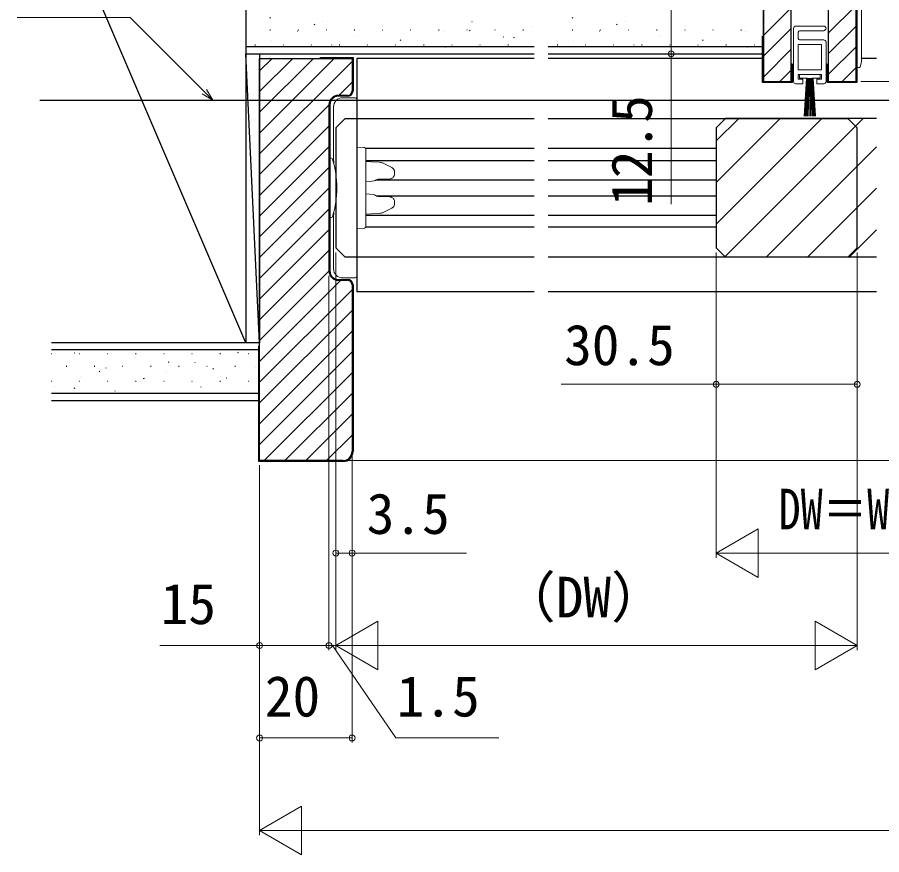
# Model space of a CAD drawing. Units: millimetres, scale not verified. Extents: x -525 to 525, y -783 to 779.
# Drawn here: x -79.8 to 107.1, y 103.3 to 284.4 of the extents above; entities that cross this region are included whole.
import ezdxf
from ezdxf.enums import TextEntityAlignment as Align

# ---------------------------------------------------------------- set-up
doc = ezdxf.new("R2010")
doc.units = ezdxf.units.MM
doc.header["$LTSCALE"] = 4
for name, color, linetype in [('0-5_YKK_12', 2, 'Continuous'), ('0-A_YSS_K', 3, 'Continuous'), ('0-B_YSS_KE', 3, 'Continuous')]:
    doc.layers.add(name, color=color, linetype=linetype)
doc.layers.add('0-6_YKK_13', color=4, linetype='Continuous', lineweight=18)
doc.layers.add('0-8_YKK_D', color=6, linetype='Continuous', lineweight=18)
doc.styles.add('ＭＳ ゴシック', font='')
doc.styles.get('ＭＳ ゴシック').set_extended_font_data('MS Gothic')

msp = doc.modelspace()

# ---------------------------------------------------------------- linework, layer by layer
at = {"layer": '0-5_YKK_12'}
for p, q in [((-6.403, 275.546), (-6.403, 225.046)), ((31.986, 275.546), (-6.403, 275.546)), ((81.597, 275.546), (34.986, 275.546)), ((106.021, 275.546), (102.797, 275.546)), ((-74.903, 266.546), (447.097, 266.546)), ((-8.903, 262.546), (-10.903, 260.546)), ((-8.903, 262.546), (31.986, 262.546)), ((34.986, 262.546), (99.847, 262.546)), ((71.347, 260.546), (73.347, 262.546)), ((71.347, 257.685), (76.208, 262.546)), ((71.347, 248.705), (85.189, 262.546)), ((71.347, 239.724), (94.169, 262.546)), ((73.248, 232.645), (103.149, 262.546)), ((106.021, 262.546), (73.347, 262.546)), ((99.847, 262.546), (101.847, 260.546)), ((-10.903, 260.546), (-10.903, 234.546)), ((71.347, 260.546), (71.347, 234.546)), ((101.847, 234.546), (101.847, 260.546)), ((82.129, 232.546), (106.021, 256.438)), ((31.986, 256.046), (-4.422, 256.046)), ((71.347, 256.046), (34.986, 256.046)), ((-4.403, 253.446), (31.986, 253.446)), ((34.986, 253.446), (71.347, 253.446)), ((-2.19, 249.246), (31.986, 249.246)), ((34.986, 249.246), (71.347, 249.246)), ((91.11, 232.546), (106.021, 247.458)), ((-2.188, 245.846), (31.986, 245.846)), ((34.986, 245.846), (71.347, 245.846)), ((-4.403, 241.646), (31.986, 241.646)), ((34.986, 241.646), (71.347, 241.646)), ((31.986, 239.046), (-4.422, 239.046)), ((71.347, 239.046), (34.986, 239.046)), ((100.09, 232.546), (106.021, 238.478)), ((-8.903, 232.546), (-10.903, 234.546)), ((73.347, 232.546), (71.347, 234.546)), ((101.847, 234.546), (99.847, 232.546)), ((31.986, 232.546), (-8.903, 232.546)), ((99.847, 232.546), (34.986, 232.546)), ((106.021, 232.546), (73.347, 232.546)), ((31.986, 225.046), (-6.403, 225.046)), ((106.021, 225.046), (34.986, 225.046))]:
    msp.add_line(p, q, dxfattribs=at)
at = {"layer": '0-6_YKK_13'}
for p, q in [((101.797, 273.546), (101.797, 287.546)), ((102.797, 286.04), (102.797, 275.053)), ((94.597, 282.546), (88.597, 282.546)), ((88.097, 282.046), (88.097, 270.546)), ((89.097, 279.846), (89.097, 281.246)), ((89.397, 281.546), (94.597, 281.546)), ((94.597, 279.546), (89.397, 279.546)), ((95.097, 270.546), (95.097, 279.046)), ((89.097, 278.546), (89.097, 273.046)), ((94.097, 278.546), (89.097, 278.546)), ((94.097, 273.046), (94.097, 278.546)), ((102.797, 275.053), (102.797, 274.796)), ((89.097, 273.046), (94.097, 273.046)), ((102.178, 273.546), (101.797, 273.546)), ((102.797, 274.796), (102.464, 273.755)), ((-6.403, 266.747), (-6.403, 266.714)), ((-6.403, 266.714), (-6.403, 228.379)), ((-4.403, 255.243), (-4.403, 255.942)), ((-4.403, 239.85), (-4.403, 255.243)), ((-12.203, 253.946), (-11.923, 253.946)), ((-12.203, 253.946), (-12.203, 241.146)), ((-11.403, 253.503), (-11.381, 253.284)), ((-11.381, 252.837), (-11.381, 253.284)), ((-3.273, 253.178), (-4.403, 253.247)), ((-1.446, 253.066), (-3.273, 253.178)), ((-0.658, 252.858), (1.177, 251.922)), ((1.76, 251.085), (1.76, 250.449)), ((-1.776, 249.393), (0.449, 249.431)), ((0.449, 245.662), (-1.774, 245.701)), ((1.177, 243.171), (-0.658, 242.235)), ((1.76, 244.644), (1.76, 244.008)), ((-11.381, 241.809), (-11.403, 241.59)), ((-11.381, 241.809), (-11.381, 242.255)), ((-4.403, 241.847), (-3.273, 241.916)), ((-3.273, 241.916), (-1.446, 242.028)), ((-11.923, 241.146), (-12.203, 241.146)), ((-6.403, 239.745), (-6.403, 238.747)), ((-4.403, 239.151), (-4.403, 239.85)), ((-6.403, 238.747), (-4.685, 238.852)), ((-6.403, 228.379), (-6.403, 228.347))]:
    msp.add_line(p, q, dxfattribs=at)
for points in [[(88.597, 270.046), (90.097, 270.046), (90.097, 271.046), (89.097, 271.046), (89.097, 272.046), (94.097, 272.046), (94.097, 271.046), (93.097, 271.046), (93.097, 270.046), (94.597, 270.046)], [(93.847, 272.046), (89.347, 272.046), (89.347, 271.246), (90.847, 271.246), (90.347, 263.046)], [(90.947, 271.246), (90.987, 271.246), (90.559, 263.046)], [(91.087, 271.246), (91.127, 271.246), (90.771, 263.046)], [(91.227, 271.246), (91.267, 271.246), (90.982, 263.046)], [(91.367, 271.246), (91.407, 271.246), (91.194, 263.046)], [(91.507, 271.246), (91.547, 271.246), (91.421, 263.046)], [(91.773, 263.046), (91.647, 271.246), (91.687, 271.246)], [(92, 263.046), (91.787, 271.246), (91.827, 271.246)], [(92.212, 263.046), (91.927, 271.246), (91.967, 271.246)], [(92.424, 263.046), (92.067, 271.246), (92.107, 271.246)], [(92.635, 263.046), (92.207, 271.246), (92.247, 271.246)], [(92.847, 263.046), (92.347, 271.246), (93.847, 271.246), (93.847, 272.046)], [(-9.403, 267.047), (-9.403, 267.047), (-6.703, 267.047)], [(-11.403, 253.503), (-11.403, 265.047), (-11.403, 265.047)], [(-4.685, 256.242), (-6.403, 256.347), (-6.403, 255.349), (-6.403, 253.039), (-6.403, 242.054), (-6.403, 239.745)], [(-1.446, 253.066), (-1.284, 253.05), (-1.124, 253.022), (-0.966, 252.981), (-0.81, 252.927), (-0.658, 252.858)], [(1.177, 251.922), (1.276, 251.867), (1.37, 251.802), (1.46, 251.728), (1.542, 251.643), (1.614, 251.548), (1.675, 251.443), (1.721, 251.329), (1.75, 251.209), (1.76, 251.085)], [(-2.662, 249.035), (-3.532, 248.937), (-4.402, 248.831)], [(-1.766, 249.396), (-1.966, 249.332), (-2.164, 249.257), (-2.358, 249.171), (-2.548, 249.072)], [(1.76, 250.449), (1.747, 250.309), (1.71, 250.173), (1.652, 250.047), (1.577, 249.933), (1.488, 249.832), (1.389, 249.744), (1.282, 249.668), (1.171, 249.605), (1.055, 249.552), (0.937, 249.51), (0.816, 249.477), (0.695, 249.453), (0.572, 249.438), (0.449, 249.431)], [(-4.403, 246.263), (-3.532, 246.157), (-2.661, 246.059)], [(-2.548, 246.021), (-2.358, 245.922), (-2.164, 245.836), (-1.966, 245.761), (-1.766, 245.698)], [(0.449, 245.662), (0.581, 245.655), (0.713, 245.637), (0.844, 245.61), (0.973, 245.572), (1.1, 245.522), (1.223, 245.461), (1.34, 245.386), (1.451, 245.297), (1.55, 245.193), (1.636, 245.074), (1.702, 244.94), (1.745, 244.795), (1.76, 244.644)], [(1.76, 244.008), (1.75, 243.884), (1.721, 243.764), (1.675, 243.65), (1.614, 243.545), (1.542, 243.45), (1.46, 243.366), (1.37, 243.291), (1.276, 243.227), (1.177, 243.171)], [(-11.403, 230.047), (-11.403, 230.047), (-11.403, 241.59)], [(-0.658, 242.235), (-0.81, 242.166), (-0.966, 242.113), (-1.124, 242.072), (-1.284, 242.043), (-1.446, 242.028)], [(-6.703, 228.047), (-9.403, 228.047), (-9.403, 228.047)]]:
    msp.add_lwpolyline(points, dxfattribs=at)
for centre, radius, start, end in [((88.597, 282.046), 0.5, 90, 180), ((94.597, 282.046), 0.5, 270, 90), ((89.397, 281.246), 0.3, 90, 180), ((89.397, 279.846), 0.3, 180, 270), ((94.597, 279.046), 0.5, 0, 90), ((102.178, 273.846), 0.3, 270, 342.25533), ((88.597, 270.546), 0.5, 180, 270), ((94.597, 270.546), 0.5, 270, 0), ((-9.403, 265.047), 2, 90.00218, 179.99782), ((-6.703, 266.747), 0.3, 5.11015, 90), ((-4.703, 255.942), 0.3, 0, 86.5), ((-11.923, 253.646), 0.3, 17.1558, 90), ((-31.683, 247.546), 20.98, 342.8442, 17.1558), ((-2.695, 249.334), 0.3, 276.36916, 299.27728), ((-2.695, 245.759), 0.3, 60.72272, 83.63084), ((-11.923, 241.446), 0.3, 270, 342.8442), ((-4.703, 239.151), 0.3, 273.5, 0), ((-9.403, 230.047), 2, 180.00218, 269.99782), ((-6.703, 228.347), 0.3, 270, 354.88985)]:
    msp.add_arc(centre, radius, start, end, dxfattribs=at)
for centre, major_axis, start_param, end_param in [((-6.703, 266.749), (-0.212, 0.214), 3.9269908, 4.0161798), ((-6.703, 228.344), (0.212, 0.214), 5.4085981, 5.4977871)]:
    msp.add_ellipse(centre, major_axis=major_axis, ratio=0.991311, start_param=start_param, end_param=end_param, dxfattribs=at)
at = {"layer": '0-8_YKK_D'}
for p, q in [((102.597, 270.546), (122.597, 270.546)), ((102.597, 270.546), (122.597, 270.546)), ((-10.903, 233.546), (-10.903, 147.546)), ((-10.903, 233.546), (-10.903, 147.546)), ((-10.903, 233.546), (-10.903, 167.546)), ((71.347, 233.546), (71.347, 167.546)), ((71.347, 233.546), (71.347, 204.046)), ((101.847, 233.546), (101.847, 147.546)), ((101.847, 233.546), (101.847, 204.046)), ((-12.403, 228.546), (-12.403, 147.546)), ((-12.403, 228.546), (-12.403, 147.546)), ((-7.403, 189.546), (-7.403, 127.546)), ((-7.403, 189.546), (-7.403, 167.546)), ((-27.403, 187.546), (-27.403, 107.546)), ((-27.403, 187.546), (-27.403, 147.546)), ((-27.403, 187.546), (-27.403, 127.546)), ((-8.403, 188.546), (122.597, 188.546)), ((-8.403, 188.546), (162.597, 188.546)), ((71.347, 168.546), (80.44, 173.796)), ((80.44, 163.296), (80.44, 173.796)), ((71.347, 168.546), (80.44, 163.296)), ((71.347, 168.546), (89.534, 168.546)), ((173.597, 168.546), (81.847, 168.546)), ((-10.903, 148.546), (-1.81, 153.796)), ((-1.81, 143.296), (-1.81, 153.796)), ((101.847, 148.546), (92.754, 153.796)), ((92.754, 153.796), (92.754, 143.296)), ((-12.403, 148.546), (-14.953, 148.546)), ((-12.403, 148.546), (-10.903, 148.546)), ((-12.403, 148.546), (-10.903, 148.546)), ((-10.903, 148.546), (-8.353, 148.546)), ((-10.903, 148.546), (-1.81, 143.296)), ((-10.903, 148.546), (7.284, 148.546)), ((91.347, 148.546), (-0.403, 148.546)), ((101.847, 148.546), (83.661, 148.546)), ((101.847, 148.546), (92.754, 143.296)), ((-7.403, 128.546), (-27.403, 128.546)), ((-27.403, 108.546), (-18.31, 113.796)), ((-18.31, 103.296), (-18.31, 113.796)), ((-27.403, 108.546), (-18.31, 103.296)), ((-27.403, 108.546), (-9.216, 108.546)), ((389.097, 108.546), (-16.903, 108.546))]:
    msp.add_line(p, q, dxfattribs=at)
for points in [[(61.597, 289.046), (61.597, 276.546), (61.597, 243.996)], [(-37.549, 266.546), (-39.352, 268.349), (-55.418, 284.416), (-79.81, 284.416)], [(-38.869, 268.832), (-37.549, 266.546), (-39.835, 267.866)], [(101.847, 205.046), (71.347, 205.046), (37.843, 205.046)], [(-10.903, 168.546), (-7.403, 168.546), (17.374, 168.546)], [(-12.403, 148.546), (-27.403, 148.546), (-48.968, 148.546)], [(-11.653, 148.546), (2.094, 128.546), (24.367, 128.546)]]:
    msp.add_lwpolyline(points, dxfattribs=at)
for centre in [(61.597, 276.546), (71.347, 205.046), (101.847, 205.046), (-10.903, 168.546), (-7.403, 168.546), (-27.403, 148.546), (-12.403, 148.546), (-12.403, 148.546), (-27.403, 128.546), (-7.403, 128.546)]:
    msp.add_circle(centre, 0.637, dxfattribs=at)
at = {"layer": '0-A_YSS_K'}
for p, q in [((-30.403, 319.046), (-30.403, 214.046)), ((-30.403, 214.046), (-72.403, 312.046)), ((81.597, 276.546), (81.597, 289.046)), ((81.597, 280.494), (87.597, 286.494)), ((95.597, 281.023), (101.597, 287.023)), ((-25.202, 284.285), (-25.036, 284.396)), ((40.186, 284.285), (40.353, 284.396)), ((-15.597, 282.808), (-15.43, 282.918)), ((-13.761, 283.434), (-13.743, 283.44)), ((-0.743, 282.362), (-0.724, 282.368)), ((18.516, 283.5), (18.535, 283.506)), ((31.534, 282.428), (31.553, 282.435)), ((49.792, 282.808), (49.958, 282.918)), ((51.627, 283.434), (51.646, 283.44)), ((64.646, 282.362), (64.665, 282.368)), ((95.597, 276.533), (101.597, 282.533)), ((-25.177, 281.716), (-25.077, 281.716)), ((-19.248, 281.491), (-19.229, 281.498)), ((-19.097, 281.716), (-18.997, 281.716)), ((-13.017, 281.716), (-12.917, 281.716)), ((-6.937, 281.716), (-6.837, 281.716)), ((-0.857, 281.716), (-0.757, 281.716)), ((5.223, 281.716), (5.323, 281.716)), ((11.303, 281.716), (11.403, 281.716)), ((12.276, 281.29), (12.294, 281.297)), ((17.383, 281.716), (17.483, 281.716)), ((17.98, 281.525), (18.147, 281.636)), ((23.463, 281.716), (23.563, 281.716)), ((29.543, 281.716), (29.643, 281.716)), ((40.212, 281.716), (40.312, 281.716)), ((46.141, 281.491), (46.16, 281.498)), ((46.292, 281.716), (46.392, 281.716)), ((52.372, 281.716), (52.472, 281.716)), ((58.452, 281.716), (58.552, 281.716)), ((64.532, 281.716), (64.632, 281.716)), ((70.612, 281.716), (70.712, 281.716)), ((76.692, 281.716), (76.792, 281.716)), ((77.664, 281.29), (77.683, 281.297)), ((81.597, 276.003), (87.597, 282.003)), ((-24.828, 279.515), (-24.809, 279.521)), ((-6.229, 280.419), (-6.21, 280.426)), ((2.996, 279.443), (3.163, 279.554)), ((6.789, 279.347), (6.808, 279.354)), ((25.294, 280.218), (25.313, 280.225)), ((27.586, 280.047), (27.752, 280.158)), ((40.561, 279.515), (40.58, 279.521)), ((59.16, 280.419), (59.179, 280.426)), ((68.385, 279.443), (68.552, 279.554)), ((72.178, 279.347), (72.197, 279.354)), ((31.986, 278.046), (-30.403, 278.046)), ((-28.407, 278.486), (-28.307, 278.486)), ((-22.327, 278.486), (-22.227, 278.486)), ((-16.247, 278.486), (-16.147, 278.486)), ((-11.809, 278.443), (-11.791, 278.45)), ((-10.167, 278.486), (-10.067, 278.486)), ((-4.087, 278.486), (-3.987, 278.486)), ((1.993, 278.486), (2.093, 278.486)), ((8.073, 278.486), (8.173, 278.486)), ((12.724, 278.046), (12.769, 278.076)), ((14.153, 278.486), (14.253, 278.486)), ((19.808, 278.275), (19.827, 278.282)), ((20.233, 278.486), (20.333, 278.486)), ((26.313, 278.486), (26.413, 278.486)), ((81.597, 278.046), (34.986, 278.046)), ((36.982, 278.486), (37.082, 278.486)), ((43.062, 278.486), (43.162, 278.486)), ((49.142, 278.486), (49.242, 278.486)), ((53.579, 278.443), (53.598, 278.45)), ((55.222, 278.486), (55.322, 278.486)), ((61.302, 278.486), (61.402, 278.486)), ((67.382, 278.486), (67.482, 278.486)), ((73.462, 278.486), (73.562, 278.486)), ((78.113, 278.046), (78.157, 278.076)), ((79.542, 278.486), (79.642, 278.486)), ((81.597, 271.513), (87.597, 277.513)), ((95.597, 272.043), (101.597, 278.043)), ((-30.403, 276.546), (31.986, 276.546)), ((-27.403, 214.046), (-30.403, 276.546)), ((-27.403, 276.546), (-27.403, 214.046)), ((-27.403, 272.864), (-24.72, 275.546)), ((-27.403, 268.373), (-20.23, 275.546)), ((-27.403, 263.883), (-15.74, 275.546)), ((-27.403, 259.393), (-11.25, 275.546)), ((-27.403, 254.903), (-7.403, 274.903)), ((34.986, 276.546), (81.597, 276.546)), ((85.12, 270.546), (87.597, 273.023)), ((98.59, 270.546), (101.597, 273.553)), ((-10.27, 267.546), (-7.403, 270.413)), ((-27.403, 250.413), (-12.403, 265.413)), ((-27.403, 245.923), (-12.403, 260.923)), ((-27.403, 241.433), (-12.403, 256.433)), ((-27.403, 236.943), (-12.403, 251.943)), ((-27.403, 232.452), (-12.403, 247.452)), ((-27.403, 227.962), (-12.403, 242.962)), ((-27.403, 223.472), (-12.403, 238.472)), ((-27.403, 218.982), (-12.403, 233.982)), ((-27.403, 214.492), (-12.402, 229.493)), ((-27.403, 210.002), (-9.859, 227.546)), ((-27.403, 205.512), (-7.403, 225.512)), ((-27.403, 201.022), (-7.403, 221.022)), ((-27.403, 196.531), (-7.403, 216.531)), ((-27.403, 214.046), (-72.403, 214.046)), ((-32.203, 214.046), (-72.403, 214.046)), ((-72.403, 212.546), (-27.403, 212.546)), ((-72.403, 211.706), (-72.358, 211.706)), ((-67.416, 211.869), (-67.397, 211.875)), ((-66.378, 211.706), (-66.278, 211.706)), ((-60.298, 211.706), (-60.198, 211.706)), ((-54.218, 211.706), (-54.118, 211.706)), ((-48.138, 211.706), (-48.038, 211.706)), ((-42.058, 211.706), (-41.958, 211.706)), ((-35.978, 211.706), (-35.878, 211.706)), ((-35.798, 211.701), (-35.779, 211.708)), ((-32.131, 211.913), (-31.965, 212.023)), ((-29.898, 211.706), (-29.798, 211.706)), ((-27.403, 192.041), (-7.403, 212.041)), ((-54.397, 210.797), (-54.378, 210.804)), ((-47.115, 209.831), (-46.949, 209.941)), ((-41.379, 209.725), (-41.36, 209.732)), ((-69.228, 208.956), (-69.128, 208.956)), ((-63.148, 208.956), (-63.048, 208.956)), ((-62.099, 207.749), (-61.932, 207.859)), ((-60.637, 208.587), (-60.619, 208.594)), ((-57.068, 208.956), (-56.968, 208.956)), ((-50.988, 208.956), (-50.888, 208.956)), ((-47.619, 207.515), (-47.6, 207.522)), ((-44.908, 208.956), (-44.808, 208.956)), ((-38.828, 208.956), (-38.728, 208.956)), ((-37.51, 208.353), (-37.343, 208.463)), ((-32.748, 208.956), (-32.648, 208.956)), ((-28.36, 208.653), (-28.341, 208.66)), ((-26.408, 188.546), (-7.403, 207.551)), ((-72.403, 205.726), (-72.358, 205.726)), ((-66.378, 205.726), (-66.278, 205.726)), ((-66.124, 206.644), (-66.105, 206.651)), ((-60.298, 205.726), (-60.198, 205.726)), ((-54.218, 205.726), (-54.118, 205.726)), ((-52.494, 206.271), (-52.327, 206.381)), ((-48.138, 205.726), (-48.038, 205.726)), ((-42.058, 205.726), (-41.958, 205.726)), ((-35.978, 205.726), (-35.878, 205.726)), ((-34.6, 206.443), (-34.582, 206.45)), ((-29.898, 205.726), (-29.798, 205.726)), ((-71.704, 204.668), (-71.685, 204.675)), ((-67.478, 204.189), (-67.311, 204.299)), ((-53.105, 205.573), (-53.086, 205.579)), ((-40.087, 204.501), (-40.068, 204.507)), ((-27.403, 203.046), (-72.403, 203.046)), ((-58.686, 203.596), (-58.667, 203.603)), ((-21.918, 188.546), (-7.403, 203.061)), ((-17.428, 188.546), (-7.403, 198.571)), ((-12.937, 188.546), (-7.403, 194.081))]:
    msp.add_line(p, q, dxfattribs=at)
msp.add_lwpolyline([(-72.403, 201.546), (-27.403, 201.546), (-27.403, 214.046)], dxfattribs=at)
at = {"layer": '0-B_YSS_KE'}
for p, q in [((81.597, 344.546), (81.597, 280.346)), ((81.397, 280.346), (81.597, 280.346)), ((-14.203, 275.746), (-7.203, 275.746)), ((-14.203, 275.546), (-14.203, 275.746)), ((-7.203, 275.746), (-7.203, 268.546)), ((87.597, 274.346), (87.797, 274.346)), ((95.397, 274.346), (95.597, 274.346)), ((-8.403, 267.546), (-10.403, 267.546)), ((-8.403, 267.346), (-10.403, 267.346)), ((-12.403, 265.546), (-12.403, 229.546)), ((-12.203, 265.546), (-12.203, 229.546)), ((-10.403, 227.746), (-8.403, 227.746)), ((-10.403, 227.546), (-8.403, 227.546)), ((-7.403, 226.546), (-7.403, 190.546)), ((-7.203, 226.546), (-7.203, 190.546))]:
    msp.add_line(p, q, dxfattribs=at)
for points in [[(81.597, 344.546), (81.597, 270.546), (87.597, 270.546), (87.597, 286.546), (95.597, 286.546), (95.597, 270.546), (101.597, 270.546), (101.597, 342.546)], [(101.797, 342.546), (101.797, 270.346), (95.397, 270.346), (95.397, 274.346)], [(87.797, 274.346), (87.797, 270.346), (81.397, 270.346), (81.397, 280.346)], [(-27.403, 213.546), (-27.403, 275.546), (-14.203, 275.546), (-7.403, 275.546), (-7.403, 268.546)], [(-9.403, 188.346), (-27.603, 188.346), (-27.603, 213.346), (-27.403, 213.346)], [(-9.403, 188.546), (-27.403, 188.546), (-27.403, 213.546)]]:
    msp.add_lwpolyline(points, dxfattribs=at)
for centre, radius, start, end in [((-10.403, 265.546), 2, 90.00001, 179.99999), ((-10.403, 265.546), 1.8, 90.00001, 179.99999), ((-8.403, 268.546), 1, 270.00001, 359.99999), ((-8.403, 268.546), 1.2, 270.00001, 359.99999), ((-10.403, 229.546), 2, 180.00001, 269.99999), ((-10.403, 229.546), 1.8, 180.00001, 269.99999), ((-8.403, 226.546), 1.2, 0.00001, 89.99999), ((-8.403, 226.546), 1, 0.00001, 89.99999), ((-9.403, 190.546), 2, 270.00001, 359.99999), ((-9.403, 190.546), 2.2, 270.00001, 359.99999)]:
    msp.add_arc(centre, radius, start, end, dxfattribs=at)

# ---------------------------------------------------------------- texts
at = {"layer": '0-8_YKK_D', "style": 'ＭＳ ゴシック'}
msp.add_text('12.5', height=8.798, rotation=90, dxfattribs=at).set_placement((60.097, 243.655), align=Align.BOTTOM_LEFT)
for s, p in [('30.5', (38.456, 206.546)), ('3.5', (-4.239, 170.046)), ('（DW）', (24.643, 151.978)), ('15', (-48.809, 150.546)), ('20', (-26.267, 130.546)), ('1.5', (2.253, 130.546))]:
    msp.add_text(s, height=8.798, dxfattribs=at).set_placement(p, align=Align.BOTTOM_LEFT)
at = {"layer": '0-8_YKK_D', "style": 'ＭＳ ゴシック', "width": 0.8}
msp.add_text('DW＝W／4＋6', height=8.798, dxfattribs=at).set_placement((84.822, 171.023), align=Align.BOTTOM_LEFT)

doc.saveas('drawing.dxf')
